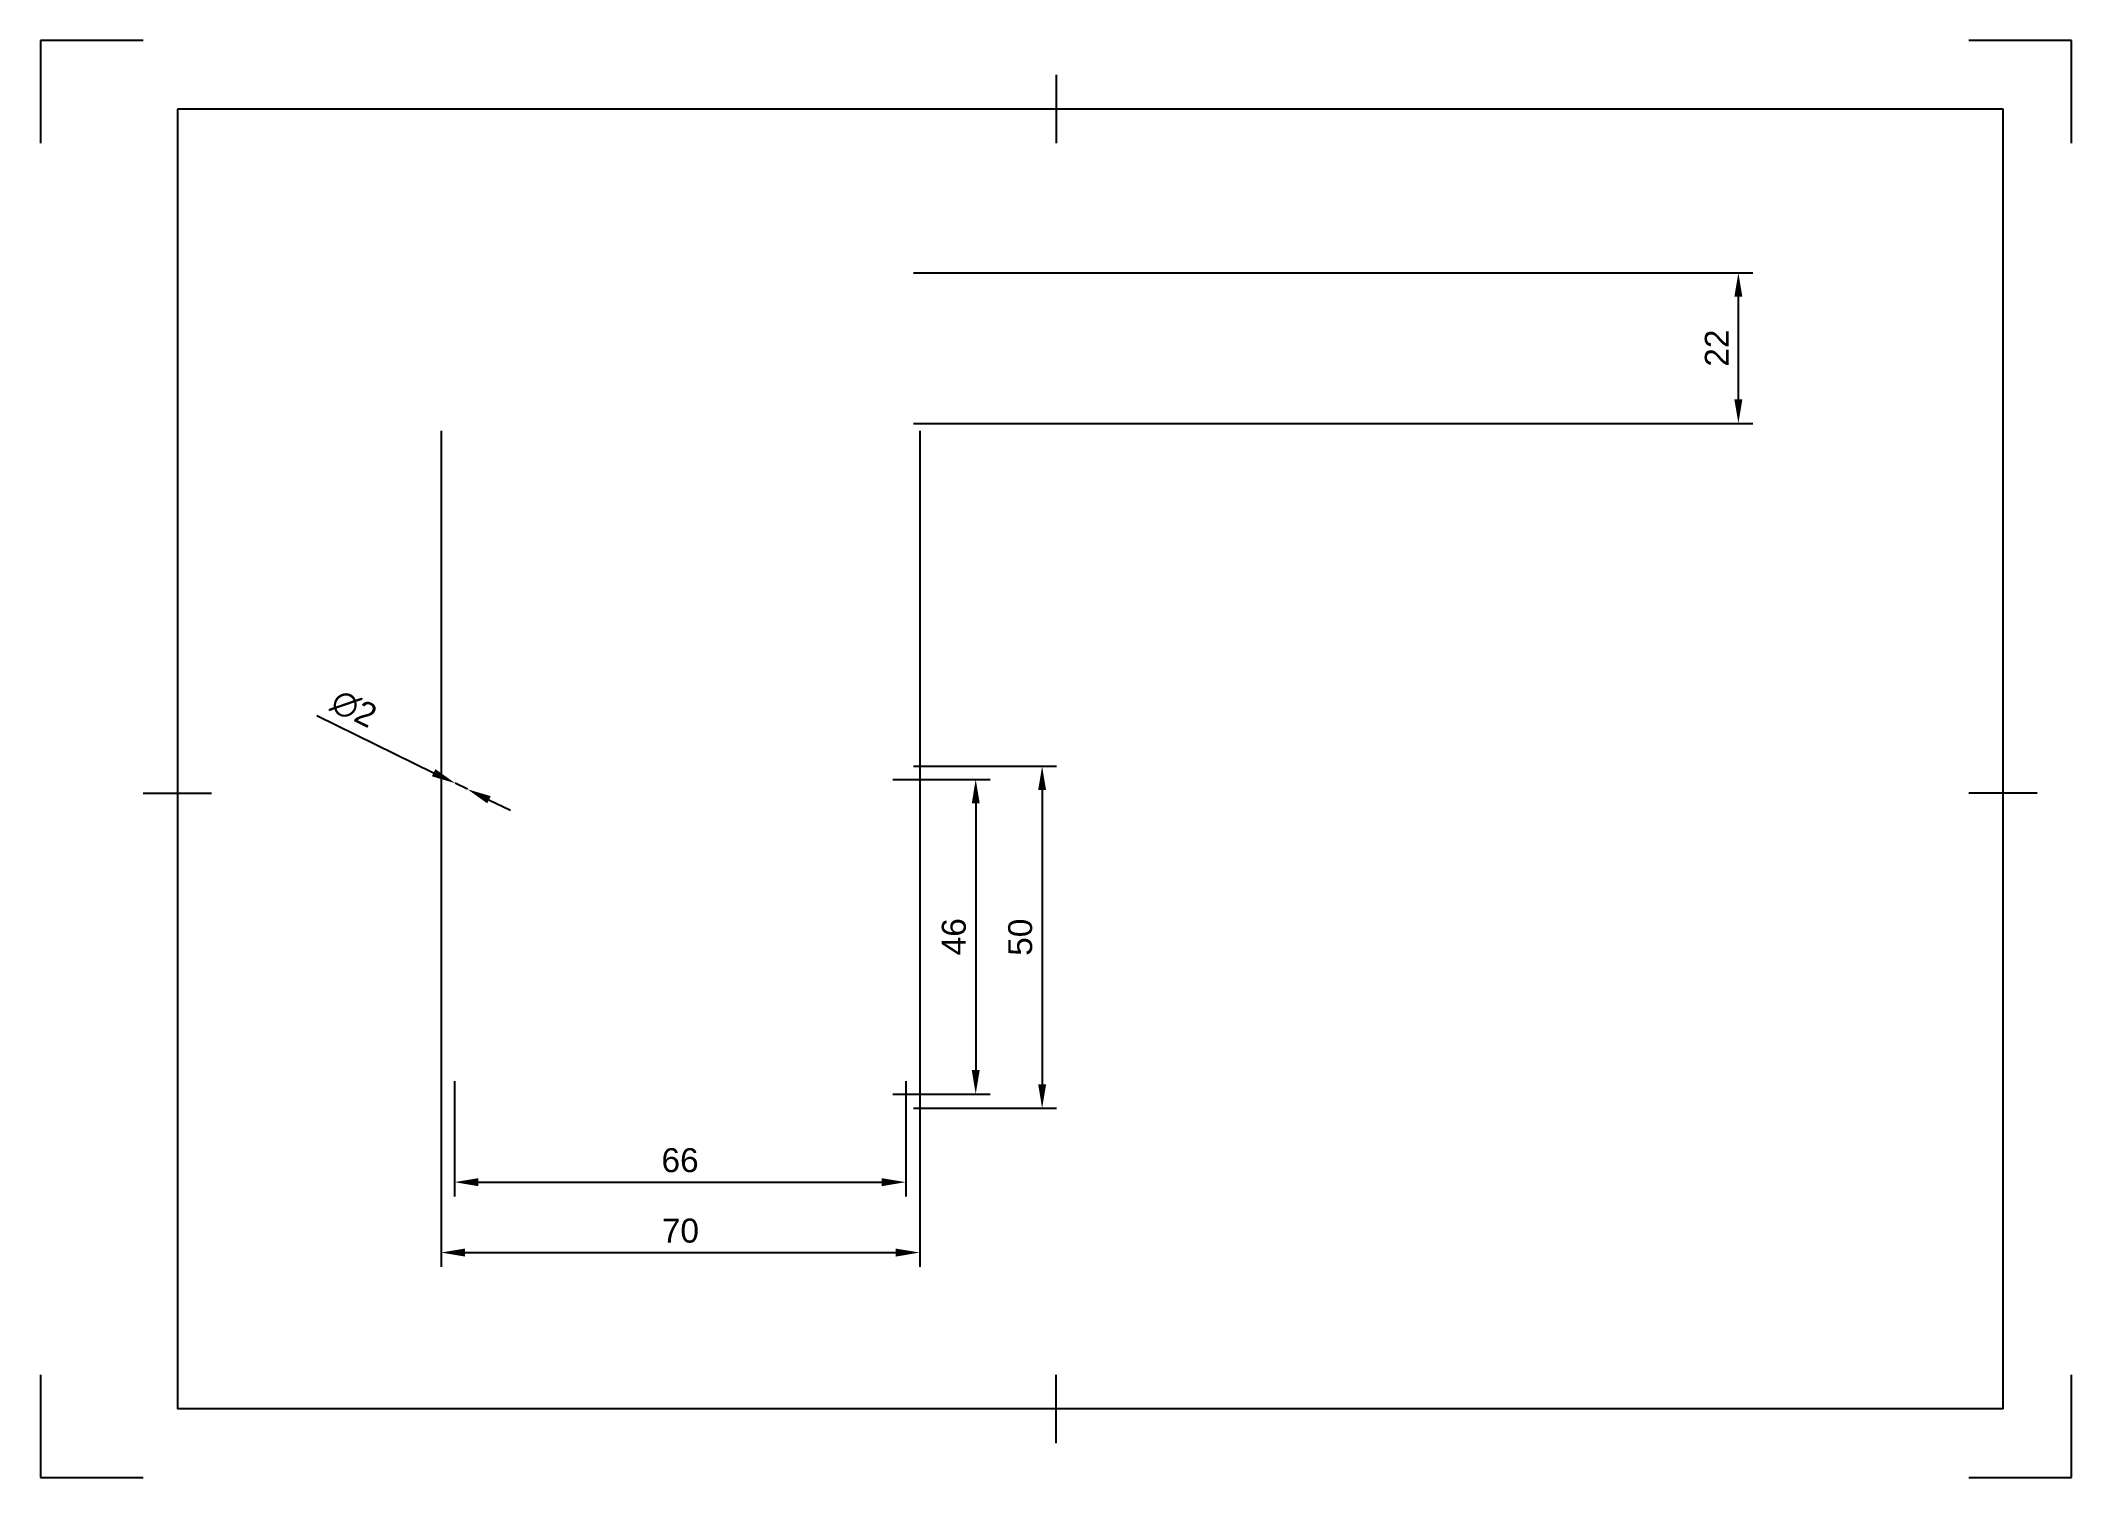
# Paper-space layout 'Sheet1' of a CAD drawing. Header units: millimetres. Extents: x 0 to 297, y 0 to 210.
import ezdxf

# ---------------------------------------------------------------- set-up
doc = ezdxf.new("R2010")
doc.units = ezdxf.units.MM
doc.header["$LTSCALE"] = 0.75
doc.layers.add('Border', color=7, linetype='Continuous', lineweight=25)
doc.layers.add('Dimensions', color=7, linetype='Continuous', lineweight=18)
doc.styles.get("Standard").update_dxf_attribs({"font": 'arial.ttf'})
doc.dimstyles.new('ISO-25', dxfattribs={"dimtxt": 3.5, "dimasz": 3.5, "dimexe": 2.1, "dimexo": 2.1, "dimgap": 1.4, "dimtad": 1, "dimzin": 12, "dimdsep": 46, "dimtxsty": 'Standard', "dimcen": 0, "dimclrd": 256, "dimclre": 256, "dimclrt": 256, "dimazin": 3, "dimtp": 0.1, "dimtm": 0.1, "dimtfac": 0.714286, "dimtmove": 0, "dimatfit": 3, "dimfxl": 1, "dimtzin": 12, "dimarcsym": 0})

# ---------------------------------------------------------------- blocks, each defined once
blk = doc.blocks.new('ISO_A4(L)_SHEET')
at = {"layer": 'Border'}
for p, q in [((148.5, 205), (148.5, 195)), ((287, 200), (20, 200)), ((20, 200), (20, 10)), ((287, 10), (287, 200)), ((15, 100), (25, 100)), ((292, 100), (282, 100)), ((148.5, 5), (148.5, 15)), ((287, 10), (20, 10))]:
    blk.add_line(p, q, dxfattribs=at)
at = {"layer": 'Defpoints'}
for p, q in [((0, 210), (0, 195)), ((15, 210), (0, 210)), ((297, 210), (282, 210)), ((297, 195), (297, 210)), ((0, 15), (0, 0)), ((297, 0), (297, 15)), ((0, 0), (15, 0)), ((282, 0), (297, 0))]:
    blk.add_line(p, q, dxfattribs=at)
blk = doc.blocks.new('*D27')
at = {"layer": 'Defpoints', "color": 0, "transparency": 16777216}
for p in [(58.57, 155.06), (128.57, 155.06), (128.57, 32.86)]:
    blk.add_point(p, dxfattribs=at)
at = {"layer": 'Dimensions', "lineweight": -2, "transparency": 16777216}
for p, q in [((58.57, 152.96), (58.57, 30.76)), ((128.57, 152.96), (128.57, 30.76)), ((62.07, 32.86), (125.07, 32.86))]:
    blk.add_line(p, q, dxfattribs=at)
at = {"layer": 'Dimensions', "transparency": 16777216}
for points in [[(62.07, 33.44), (62.07, 32.27), (58.57, 32.86)], [(125.07, 33.44), (125.07, 32.27), (128.57, 32.86)]]:
    blk.add_solid(points, dxfattribs=at)
at = {"layer": 'Dimensions', "transparency": 16777216, "insert": (93.57, 36.04), "char_height": 3.5, "attachment_point": 5}
blk.add_mtext('70', dxfattribs=at)
blk = doc.blocks.new('*D28')
at = {"layer": 'Defpoints', "color": 0, "transparency": 16777216}
for p in [(125.57, 176.06), (248.3, 176.06), (125.57, 154.06)]:
    blk.add_point(p, dxfattribs=at)
at = {"layer": 'Dimensions', "lineweight": -2, "transparency": 16777216}
for p, q in [((127.67, 176.06), (250.4, 176.06)), ((248.3, 157.56), (248.3, 172.56)), ((127.67, 154.06), (250.4, 154.06))]:
    blk.add_line(p, q, dxfattribs=at)
at = {"layer": 'Dimensions', "transparency": 16777216}
for points in [[(247.71, 172.56), (248.88, 172.56), (248.3, 176.06)], [(247.71, 157.56), (248.88, 157.56), (248.3, 154.06)]]:
    blk.add_solid(points, dxfattribs=at)
at = {"layer": 'Dimensions', "transparency": 16777216, "insert": (245.14, 165.06), "char_height": 3.5, "attachment_point": 5, "rotation": 90}
blk.add_mtext('22', dxfattribs=at)
blk = doc.blocks.new('*D29')
at = {"layer": 'Defpoints', "color": 0, "transparency": 16777216}
for p in [(60.52, 60.02), (126.52, 60.02), (126.52, 43.15)]:
    blk.add_point(p, dxfattribs=at)
at = {"layer": 'Dimensions', "lineweight": -2, "transparency": 16777216}
for p, q in [((60.52, 57.92), (60.52, 41.05)), ((126.52, 57.92), (126.52, 41.05)), ((64.02, 43.15), (123.02, 43.15))]:
    blk.add_line(p, q, dxfattribs=at)
at = {"layer": 'Dimensions', "transparency": 16777216}
for points in [[(64.02, 43.73), (64.02, 42.56), (60.52, 43.15)], [(123.02, 43.73), (123.02, 42.56), (126.52, 43.15)]]:
    blk.add_solid(points, dxfattribs=at)
at = {"layer": 'Dimensions', "transparency": 16777216, "insert": (93.52, 46.34), "char_height": 3.5, "attachment_point": 5}
blk.add_mtext('66', dxfattribs=at)
blk = doc.blocks.new('*D30')
at = {"layer": 'Defpoints', "color": 0, "transparency": 16777216}
for p in [(60.62, 101.46), (62.42, 100.58)]:
    blk.add_point(p, dxfattribs=at)
at = {"layer": 'Dimensions', "lineweight": -2, "transparency": 16777216}
for p, q in [((40.38, 111.34), (57.48, 102.99)), ((62.42, 100.58), (60.62, 101.46)), ((65.57, 99.04), (68.71, 97.51))]:
    blk.add_line(p, q, dxfattribs=at)
at = {"layer": 'Dimensions', "transparency": 16777216}
for points in [[(57.74, 103.52), (57.22, 102.47), (60.62, 101.46)], [(65.82, 99.57), (65.31, 98.52), (62.42, 100.58)]]:
    blk.add_solid(points, dxfattribs=at)
at = {"layer": 'Dimensions', "transparency": 16777216, "insert": (45.81, 112.35), "char_height": 3.5, "attachment_point": 5, "rotation": 333.9691}
blk.add_mtext('∅2', dxfattribs=at)
blk = doc.blocks.new('*D31')
at = {"layer": 'Defpoints', "color": 0, "transparency": 16777216}
for p in [(122.52, 102.02), (122.52, 56.02), (136.76, 56.02)]:
    blk.add_point(p, dxfattribs=at)
at = {"layer": 'Dimensions', "lineweight": -2, "transparency": 16777216}
for p, q in [((124.62, 102.02), (138.86, 102.02)), ((136.76, 98.52), (136.76, 59.52)), ((124.62, 56.02), (138.86, 56.02))]:
    blk.add_line(p, q, dxfattribs=at)
at = {"layer": 'Dimensions', "transparency": 16777216}
for points in [[(136.18, 98.52), (137.34, 98.52), (136.76, 102.02)], [(136.18, 59.52), (137.34, 59.52), (136.76, 56.02)]]:
    blk.add_solid(points, dxfattribs=at)
at = {"layer": 'Dimensions', "transparency": 16777216, "insert": (133.57, 79.02), "char_height": 3.5, "attachment_point": 5, "rotation": 90}
blk.add_mtext('46', dxfattribs=at)
blk = doc.blocks.new('*D32')
at = {"layer": 'Defpoints', "color": 0, "transparency": 16777216}
for p in [(125.57, 103.95), (125.57, 53.95), (146.47, 53.95)]:
    blk.add_point(p, dxfattribs=at)
at = {"layer": 'Dimensions', "lineweight": -2, "transparency": 16777216}
for p, q in [((127.67, 103.95), (148.57, 103.95)), ((146.47, 100.45), (146.47, 57.45)), ((127.67, 53.95), (148.57, 53.95))]:
    blk.add_line(p, q, dxfattribs=at)
at = {"layer": 'Dimensions', "transparency": 16777216}
for points in [[(145.89, 100.45), (147.05, 100.45), (146.47, 103.95)], [(145.89, 57.45), (147.05, 57.45), (146.47, 53.95)]]:
    blk.add_solid(points, dxfattribs=at)
at = {"layer": 'Dimensions', "transparency": 16777216, "insert": (143.28, 78.95), "char_height": 3.5, "attachment_point": 5, "rotation": 90}
blk.add_mtext('50', dxfattribs=at)

psp = doc.layouts.new('Sheet1')

# ---------------------------------------------------------------- block references
at = {"layer": 'Border'}
psp.add_blockref('ISO_A4(L)_SHEET', (0, 0), dxfattribs=at)

# ---------------------------------------------------------------- dimensions: what is measured, and where the dimension line sits
at = {"layer": 'Dimensions'}
for base, p1, p2, angle, picture, middle in [((248.296, 176.06), (125.571, 154.06), (125.571, 176.06), 90, '*D28', (245.139, 165.06)), ((136.76, 56.018), (122.523, 102.018), (122.523, 56.018), 90, '*D31', (133.573, 79.018)), ((146.47, 53.95), (125.571, 103.95), (125.571, 53.95), 270, '*D32', (143.283, 78.95)), ((126.523, 43.148), (60.523, 60.018), (126.523, 60.018), 180, '*D29', (93.523, 46.335))]:
    dim = psp.add_linear_dim(base=base, p1=p1, p2=p2, angle=angle, dimstyle='ISO-25', override={"dimlfac": -1, "dimclrd": 256, "dimclre": 256}, dxfattribs=at)
    dim.commit()
    dim.dimension.update_dxf_attribs({"geometry": picture, "text_midpoint": middle})
dim = psp.add_linear_dim(base=(128.571, 32.855), p1=(58.571, 155.06), p2=(128.571, 155.06), dimstyle='ISO-25', override={"dimlfac": -1, "dimclrd": 256, "dimclre": 256}, dxfattribs=at)
dim.commit()
dim.dimension.update_dxf_attribs({"geometry": '*D27', "text_midpoint": (93.571, 36.042)})
dim = psp.add_diameter_dim_2p(p1=(62.421, 100.579), p2=(60.624, 101.457), dimstyle='ISO-25', override={"dimlfac": -1, "dimclrd": 256, "dimclre": 256}, dxfattribs=at)
dim.commit()
dim.dimension.update_dxf_attribs({"geometry": '*D30', "text_midpoint": (44.364, 109.398), "dimtype": 163})

doc.saveas('drawing.dxf')
